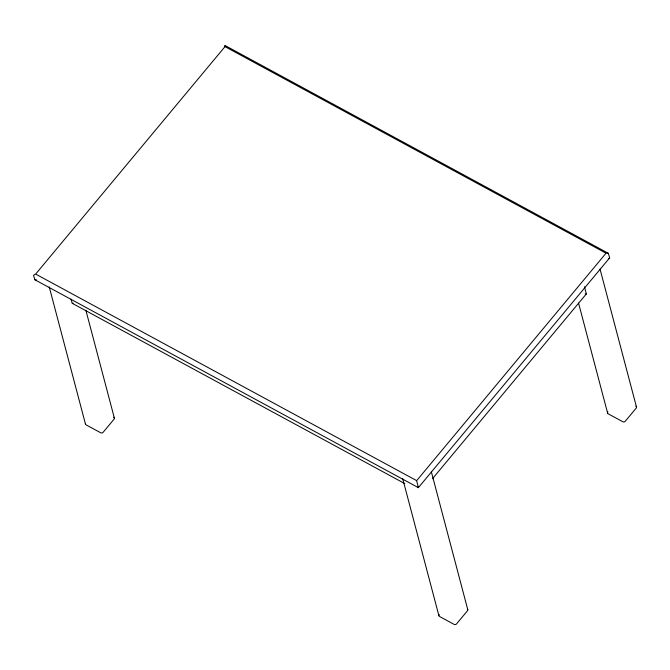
<?xml version="1.0" encoding="UTF-8"?>
<svg xmlns="http://www.w3.org/2000/svg" width="670" height="670" viewBox="0 0 670 670"><rect width="100%" height="100%" fill="white"/><g stroke="black" fill="none" stroke-linecap="round" stroke-linejoin="round"><path stroke-width="1" d="M35.041 274.231L33.5 275.529L34.966 279.8L418.373 487.659L609.7 257.799L608.243 253.26L224.835 45.393L224.927 46.155M432.502 478.69L586.225 294.046M609.516 258.076L608.729 258.612M606.668 253.109L608.243 253.26M36.549 279.951L34.966 279.8M72.377 303.393L404.781 483.598M600.019 269.022L636.492 407.059M584.458 286.76L586.284 293.661A1.742 0.653 39.8 0 1 585.161 293.887M578.562 303.125L607.581 412.954M431.312 471.655L467.786 609.7M402.67 478.556L438.875 615.596M85.877 310.277L114.361 418.088M71.07 299.122L72.109 303.075A1.742 0.754 -61.5 0 0 73.122 303.091M49.245 286.953L85.45 423.984M416.774 481.194L418.373 487.659L418.281 486.906M439.202 614.499A1.742 1.424 -14.8 0 0 439.545 616.484L454.134 624.398A1.742 1.424 -14.8 0 0 456.546 623.904L467.459 610.789A1.742 1.424 -14.8 0 0 467.434 609.047M85.442 423.616A1.742 1.424 -14.8 0 0 86.12 424.88L100.718 432.786A1.742 1.424 -14.8 0 0 103.121 432.301L114.042 419.185A1.742 1.424 -14.8 0 0 113.691 417.201M635.822 406.171A1.742 1.424 -14.8 0 1 636.173 408.156L625.252 421.271A1.742 1.424 -14.8 0 1 622.849 421.757L608.251 413.851A1.742 1.424 -14.8 0 1 607.908 411.866M225.011 46.632L35.652 274.072L416.673 480.641L606.032 253.201L225.011 46.632"/></g></svg>
